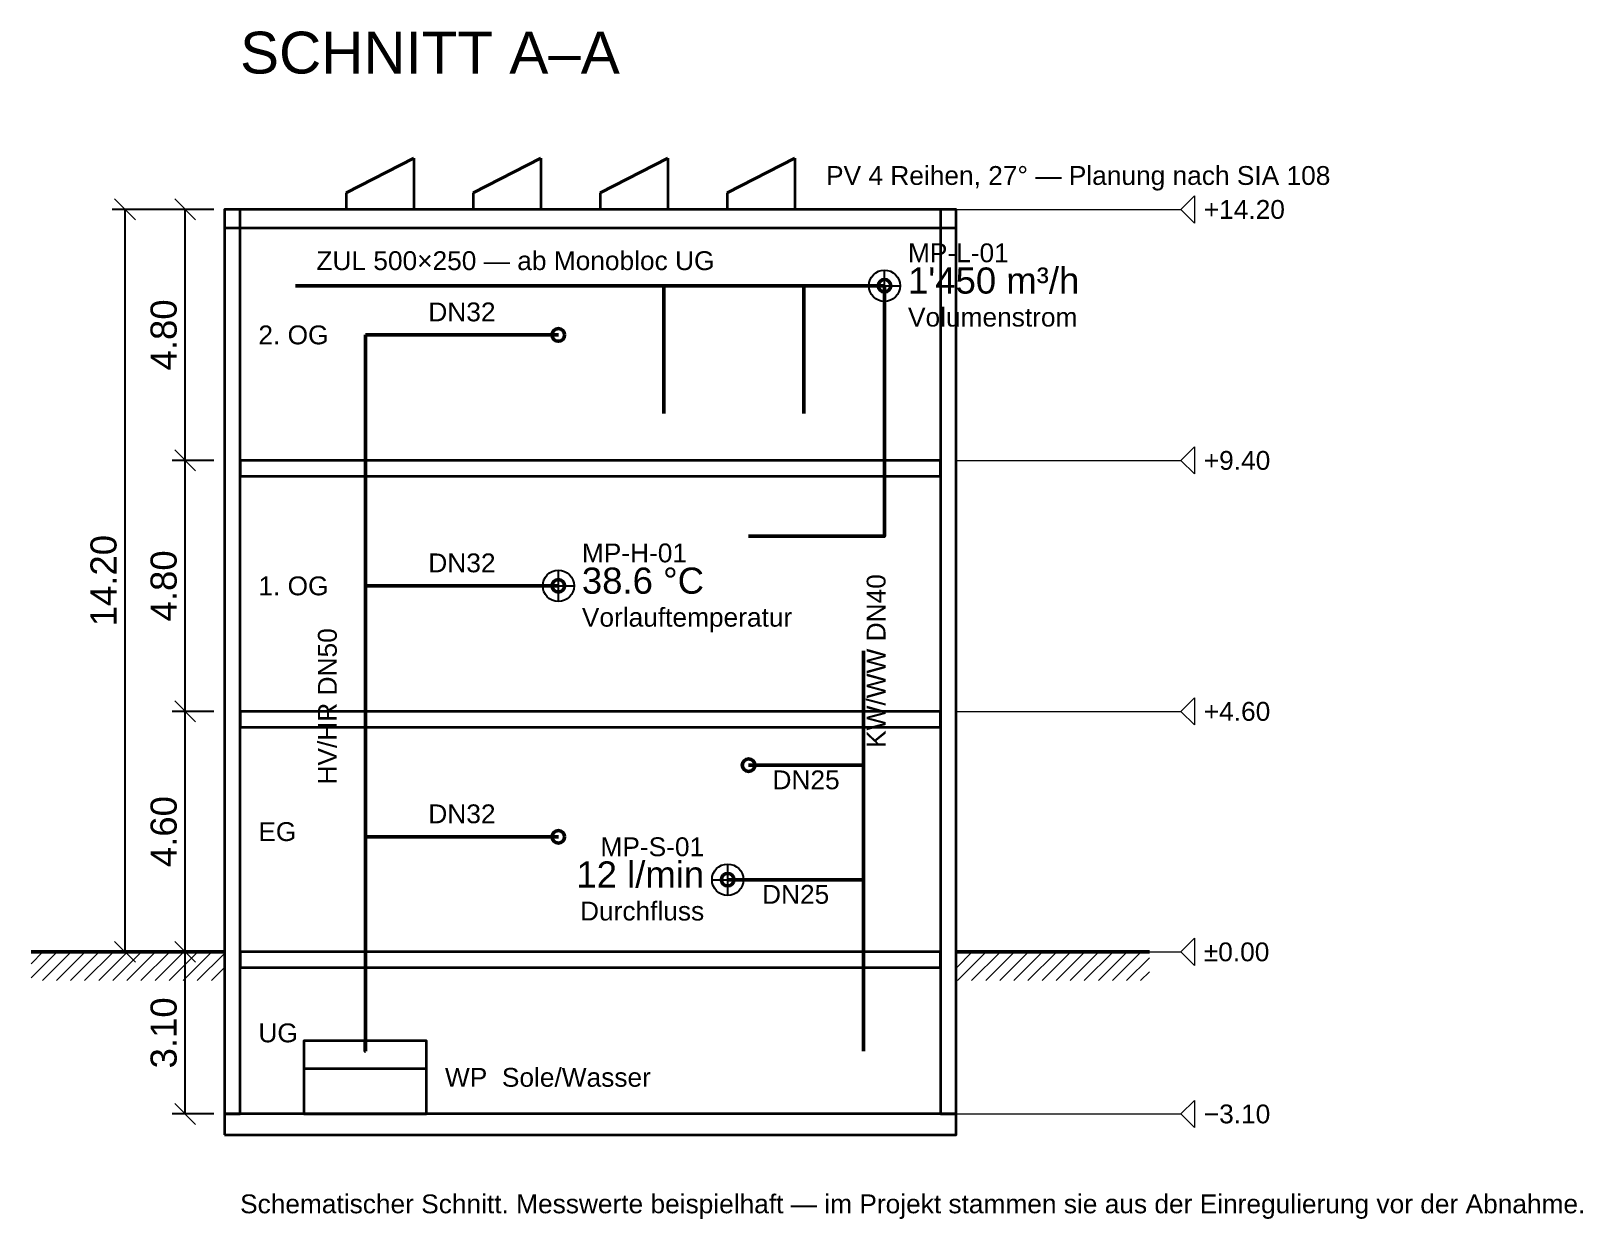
# Model space of a CAD drawing. Header units: millimetres. Extents: x -4000 to 25695, y -5109 to 17612.
import ezdxf
from ezdxf.enums import TextEntityAlignment as Align

# ---------------------------------------------------------------- set-up
doc = ezdxf.new("R2010")
doc.units = ezdxf.units.MM
for name, color, linetype, lineweight, true_color in [('IEM_00_STRUKTUR', 7, 'CONTINUOUS', 35, 0xbfcad9), ('IEM_01_TERRAIN', 7, 'CONTINUOUS', 18, 0xbfcad9), ('IEM_10_HEIZUNG', 7, 'CONTINUOUS', 50, 0xa2542a), ('IEM_11_LUEFTUNG', 7, 'CONTINUOUS', 50, 0x2c5691), ('IEM_12_SANITAER', 7, 'CONTINUOUS', 50, 0x2f7d77), ('IEM_20_ANLAGEN', 7, 'CONTINUOUS', 35, 0x90814e), ('IEM_30_BEMASSUNG', 7, 'CONTINUOUS', 18, 0x56657e), ('IEM_40_TEXT', 7, 'CONTINUOUS', 18, 0x56657e), ('IEM_50_MESSPUNKTE', 7, 'CONTINUOUS', 25, 0x003882)]:
    doc.layers.add(name, color=color, linetype=linetype, lineweight=lineweight, true_color=true_color)
doc.styles.add('IEM', font='arial.ttf')
doc.dimstyles.new('IEM_200', dxfattribs={"dimscale": 200, "dimtxt": 2.5, "dimasz": 2.5, "dimexe": 1.25, "dimexo": 1, "dimgap": 0.8, "dimtad": 1, "dimlfac": 0.001, "dimzin": 0, "dimdsep": 46, "dimtxsty": 'IEM', "dimtsz": 1, "dimcen": 2.5, "dimclrt": 8, "dimazin": 3, "dimtfac": 1, "dimtmove": 0, "dimatfit": 3})

# ---------------------------------------------------------------- blocks, each defined once
blk = doc.blocks.new('IEM_MESSPUNKT_R')
at = {"layer": 'IEM_50_MESSPUNKTE'}
for p, q in [((0, -300), (0, 300)), ((-300, 0), (300, 0))]:
    blk.add_line(p, q, dxfattribs=at)
blk.add_circle((0, 0), 300, dxfattribs=at)
at = {"layer": 'IEM_50_MESSPUNKTE', "style": 'IEM'}
for tag, p, height in [('ID', (450, 450), 360), ('WERT', (450, -150), 500), ('GROESSE', (450, -780), 360)]:
    blk.add_attdef(tag, p, '', height=height, dxfattribs=at)
blk = doc.blocks.new('IEM_MESSPUNKT_L')
at = {"layer": 'IEM_50_MESSPUNKTE'}
for p, q in [((0, -300), (0, 300)), ((-300, 0), (300, 0))]:
    blk.add_line(p, q, dxfattribs=at)
blk.add_circle((0, 0), 300, dxfattribs=at)
at = {"layer": 'IEM_50_MESSPUNKTE', "style": 'IEM'}
for tag, height, p in [('ID', 360, (-450, 450)), ('WERT', 500, (-450, -150)), ('GROESSE', 360, (-450, -780))]:
    blk.add_attdef(tag, text='', height=height, dxfattribs=at).set_placement(p, align=Align.RIGHT)

msp = doc.modelspace()

# ---------------------------------------------------------------- hatches: boundary and pattern name
at = {"layer": 'IEM_01_TERRAIN'}
h = msp.add_hatch(dxfattribs=at)
h.set_pattern_fill('ANSI31', scale=60)
h.paths.add_polyline_path([(-4000, 0), (-300, 0), (-300, -550), (-4000, -550)])
h = msp.add_hatch(dxfattribs=at)
h.set_pattern_fill('ANSI31', scale=60)
h.paths.add_polyline_path([(13700, 0), (17400, 0), (17400, -550), (13700, -550)])

# ---------------------------------------------------------------- linework, layer by layer
at = {"layer": 'IEM_00_STRUKTUR', "lineweight": 50}
for p, q in [((-4000, 0), (-300, 0)), ((13700, 0), (17400, 0))]:
    msp.add_line(p, q, dxfattribs=at)
at = {"layer": 'IEM_00_STRUKTUR'}
for points in [[(-300, -3100), (0, -3100), (0, 14200), (-300, 14200)], [(-300, 13850), (13700, 13850), (13700, 14200), (-300, 14200)], [(13400, -3100), (13700, -3100), (13700, 14200), (13400, 14200)], [(0, 9100), (13400, 9100), (13400, 9400), (0, 9400)], [(0, 4300), (13400, 4300), (13400, 4600), (0, 4600)], [(0, -300), (13400, -300), (13400, 0), (0, 0)], [(-300, -3500), (13700, -3500), (13700, -3100), (-300, -3100)]]:
    msp.add_lwpolyline(points, close=True, dxfattribs=at)
at = {"layer": 'IEM_10_HEIZUNG'}
for points in [[(2400, -1900), (2400, 11800)], [(2400, 11800), (6090, 11800)], [(2400, 7000), (6090, 7000)], [(2400, 2200), (6090, 2200)], [(2400, -1900), (2395, -1900), (2395, -1700)]]:
    msp.add_lwpolyline(points, dxfattribs=at)
for centre in [(6090, 11800), (6090, 7000), (6090, 2200)]:
    msp.add_circle(centre, 120, dxfattribs=at)
at = {"layer": 'IEM_11_LUEFTUNG'}
for points in [[(1060, 12740), (12330, 12740)], [(8110, 12740), (8110, 10300)], [(12330, 12740), (12330, 7950), (9730, 7950)], [(10790, 12740), (10790, 10300)]]:
    msp.add_lwpolyline(points, dxfattribs=at)
msp.add_circle((12330, 12740), 120, dxfattribs=at)
at = {"layer": 'IEM_12_SANITAER'}
for points in [[(11930, -1900), (11930, 5760)], [(11930, 3570), (9730, 3570)], [(11930, 1380), (9330, 1380)]]:
    msp.add_lwpolyline(points, dxfattribs=at)
for centre in [(9730, 3570), (9330, 1380)]:
    msp.add_circle(centre, 120, dxfattribs=at)
at = {"layer": 'IEM_20_ANLAGEN', "lineweight": 50}
for p, q in [((2030, 14520), (3321.959, 15178.286)), ((4460, 14520), (5751.959, 15178.286)), ((6890, 14520), (8181.959, 15178.286)), ((9320, 14520), (10611.959, 15178.286))]:
    msp.add_line(p, q, dxfattribs=at)
at = {"layer": 'IEM_20_ANLAGEN'}
for p, q in [((3321.959, 15178.286), (3321.959, 14200)), ((5751.959, 15178.286), (5751.959, 14200)), ((8181.959, 15178.286), (8181.959, 14200)), ((10611.959, 15178.286), (10611.959, 14200)), ((2030, 14520), (2030, 14200)), ((4460, 14520), (4460, 14200)), ((6890, 14520), (6890, 14200)), ((9320, 14520), (9320, 14200)), ((1220, -2232), (3570, -2232))]:
    msp.add_line(p, q, dxfattribs=at)
msp.add_lwpolyline([(1220, -3100), (3570, -3100), (3570, -1700), (1220, -1700)], close=True, dxfattribs=at)
at = {"layer": 'IEM_30_BEMASSUNG'}
for p, q in [((13700, 14200), (18000, 14200)), ((13700, 9400), (18000, 9400)), ((13700, 4600), (18000, 4600)), ((13700, 0), (18000, 0)), ((13700, -3100), (18000, -3100))]:
    msp.add_line(p, q, dxfattribs=at)
for points in [[(18000, 14200), (18260, 14460), (18260, 13940)], [(18000, 9400), (18260, 9660), (18260, 9140)], [(18000, 4600), (18260, 4860), (18260, 4340)], [(18000, 0), (18260, 260), (18260, -260)], [(18000, -3100), (18260, -2840), (18260, -3360)]]:
    msp.add_lwpolyline(points, close=True, dxfattribs=at)

# ---------------------------------------------------------------- block references
at = {"layer": 'IEM_50_MESSPUNKTE'}
for name, p, values in [('IEM_MESSPUNKT_R', (12330, 12740), {'ID': 'MP-L-01', 'WERT': "1'450 m³/h", 'GROESSE': 'Volumenstrom'}), ('IEM_MESSPUNKT_R', (6090, 7000), {'ID': 'MP-H-01', 'WERT': '38.6 °C', 'GROESSE': 'Vorlauftemperatur'}), ('IEM_MESSPUNKT_L', (9330, 1380), {'ID': 'MP-S-01', 'WERT': '12 l/min', 'GROESSE': 'Durchfluss'})]:
    msp.add_blockref(name, p, dxfattribs=at).add_auto_attribs(values)

# ---------------------------------------------------------------- texts
at = {"layer": 'IEM_40_TEXT', "style": 'IEM'}
for s, height, p in [('SCHNITT A–A', 800, (0, 16800)), ('Schematischer Schnitt. Messwerte beispielhaft — im Projekt stammen sie aus der Einregulierung vor der Abnahme.', 360, (0, -5000))]:
    msp.add_text(s, height=height, dxfattribs=at).set_placement(p)
for s, p in [('PV 4 Reihen, 27° — Planung nach SIA 108', (11211.959, 14849.143)), ('+14.20', (18440, 14200)), ('2. OG', (350, 11800)), ('+9.40', (18440, 9400)), ('1. OG', (350, 7000)), ('+4.60', (18440, 4600)), ('EG', (350, 2300)), ('±0.00', (18440, 0)), ('UG', (350, -1550)), ('WP  Sole/Wasser', (3920, -2400)), ('−3.10', (18440, -3100))]:
    msp.add_text(s, height=360, dxfattribs=at).set_placement(p, align=Align.MIDDLE_LEFT)
at = {"layer": 'IEM_40_TEXT', "true_color": 0x2c5691, "style": 'IEM'}
msp.add_text('ZUL 500×250 — ab Monobloc UG', height=360, dxfattribs=at).set_placement((1460, 13040))
at = {"layer": 'IEM_40_TEXT', "true_color": 0xa2542a, "style": 'IEM'}
for p in [(4245, 12060), (4245, 7260), (4245, 2460)]:
    msp.add_text('DN32', height=360, dxfattribs=at).set_placement(p, align=Align.CENTER)
at = {"layer": 'IEM_40_TEXT', "true_color": 0x2f7d77, "style": 'IEM'}
msp.add_text('KW/WW DN40', height=360, rotation=90, dxfattribs=at).set_placement((12350, 3900))
at = {"layer": 'IEM_40_TEXT', "true_color": 0xa2542a, "style": 'IEM'}
msp.add_text('HV/HR DN50', height=360, rotation=90, dxfattribs=at).set_placement((1850, 3200))
at = {"layer": 'IEM_40_TEXT', "true_color": 0x2f7d77, "style": 'IEM'}
for p in [(10830, 3110), (10630, 920)]:
    msp.add_text('DN25', height=360, dxfattribs=at).set_placement(p, align=Align.CENTER)

# ---------------------------------------------------------------- dimensions: what is measured, and where the dimension line sits
at = {"layer": 'IEM_30_BEMASSUNG'}
for base, p1, p2 in [((-2200, 0), (-300, 0), (-300, 14200)), ((-1050, 9400), (-300, 9400), (-300, 14200)), ((-1050, 4600), (-300, 4600), (-300, 9400)), ((-1050, 0), (-300, 0), (-300, 4600)), ((-1050, -3100), (-300, -3100), (-300, 0))]:
    msp.add_linear_dim(base=base, p1=p1, p2=p2, angle=90, dimstyle='IEM_200', dxfattribs=at).render()

doc.saveas('drawing.dxf')
